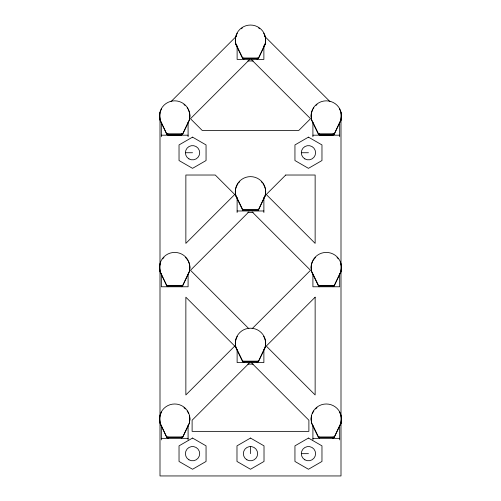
<?xml version="1.0" encoding="UTF-8"?>
<svg xmlns="http://www.w3.org/2000/svg" width="501" height="501" viewBox="0 0 501 501"><rect width="100%" height="100%" fill="white"/><g stroke="black" fill="none" stroke-linecap="round" stroke-linejoin="round"><path stroke-width="0.75" d="M189.359 120.315L189.885 115.781A15.174 14.942 0 0 0 174.711 100.839A15.174 14.942 0 0 0 159.537 115.781L160.063 119.695L166.902 134.412L182.521 134.412L189.359 120.315L189.885 116.401A15.174 14.942 0 0 0 188.232 109.613M189.359 271.893L189.885 267.359A15.174 14.942 0 0 0 174.711 252.416A15.174 14.942 0 0 0 159.537 267.359L160.063 271.273L166.902 285.99L182.521 285.99L189.359 271.893L189.885 267.979A15.174 14.942 0 0 0 188.232 261.19M189.359 423.464L189.885 418.93A15.174 14.942 0 0 0 174.711 403.988A15.174 14.942 0 0 0 159.537 418.93L160.063 422.85L166.902 437.567L182.521 437.567L189.359 423.464L189.885 419.55A15.174 14.942 0 0 0 189.365 415.686M265.148 44.526L265.674 39.992A15.174 14.942 0 0 0 250.5 25.05A15.174 14.942 0 0 0 235.326 39.992L235.852 44.526L242.691 58.623L258.309 58.623L265.148 44.526L265.674 40.612A15.174 14.942 0 0 0 263.639 33.141M265.148 196.104L265.674 191.57A15.174 14.942 0 0 0 250.5 176.628A15.174 14.942 0 0 0 235.326 191.57L235.852 196.104L242.691 210.201L258.309 210.201L265.148 196.104L265.674 192.19A15.174 14.942 0 0 0 265.342 189.077M265.148 347.681L265.674 343.147A15.174 14.942 0 0 0 250.5 328.205A15.174 14.942 0 0 0 235.326 343.147L235.852 347.681L242.691 361.778L258.309 361.778L265.148 347.681L265.674 343.761A15.174 14.942 0 0 0 263.639 336.29M340.937 120.315L341.463 115.781A15.174 14.942 0 0 0 326.289 100.839A15.174 14.942 0 0 0 311.115 115.781L311.641 120.315L318.479 134.412L334.098 134.412L340.937 120.315L341.463 116.401M340.937 271.893L341.463 267.359A15.174 14.942 0 0 0 326.289 252.416A15.174 14.942 0 0 0 311.115 267.359L311.641 271.893L318.479 285.99L334.098 285.99L340.937 271.893L341.463 267.979M340.937 423.464L341.463 418.93A15.174 14.942 0 0 0 326.289 403.988A15.174 14.942 0 0 0 311.115 418.93L311.641 423.464L318.479 437.567L334.098 437.567L340.937 423.464L341.463 419.55M167.372 133.861L168.023 135.214L181.4 135.214L182.057 133.861M182.521 134.412L189.359 119.695M257.846 58.072L257.188 59.425L257.188 58.147M258.309 58.623L265.148 43.906M182.521 285.99L189.359 271.273M258.309 210.201L265.148 195.484M182.057 437.01L181.4 438.362L181.4 437.085M182.521 437.567L189.359 422.85M318.943 133.861L319.6 135.214L332.977 135.214L333.628 133.861M334.098 134.412L340.937 119.695M257.846 361.221L257.188 362.574L257.188 361.296M258.309 361.778L265.148 347.061M334.098 285.99L340.937 271.273M333.628 437.01L332.977 438.362L332.977 437.085M334.098 437.567L340.937 422.85M171.06 101.559L236.297 36.322M249.398 59.782L190.474 118.712L202.21 130.448L298.79 130.448L310.526 118.712L251.602 59.782M248.847 211.91L190.474 270.283L248.847 328.662M252.153 328.662L310.526 270.283L252.153 211.91M249.398 362.937L192.115 420.226L192.115 431.367L308.885 431.367L308.885 420.226L251.602 362.937M235.852 43.906L242.691 58.003L258.309 58.003M247.826 60.959L253.174 60.959M166.902 133.792L182.521 133.792M311.641 119.695L318.479 133.792L334.098 133.792M161.335 135.195L188.088 135.195M312.912 135.195L339.665 135.195M185.414 152.736L192.547 152.736M301.32 152.736L308.453 152.736M235.852 195.484L242.691 209.581L258.309 209.581M237.123 210.984L263.877 210.984M247.826 212.53L253.174 212.53M166.902 285.37L182.521 285.37M311.641 271.273L318.479 285.37L334.098 285.37M235.852 347.061L242.691 361.158L258.309 361.158M247.826 364.108L253.174 364.108M166.902 436.947L182.521 436.947M311.641 422.85L318.479 436.947L334.098 436.947M161.335 438.35L188.088 438.35M312.912 438.35L339.665 438.35M301.32 453.662L308.453 453.662M264.703 36.322L329.94 101.559M243.154 58.072L243.812 59.425L243.812 58.147M318.943 437.01L319.6 438.362L319.6 437.085M166.902 134.412L160.063 120.315L159.537 116.401M243.154 361.221L243.812 362.574L243.812 361.296M166.902 285.99L160.063 271.893L159.537 267.979M167.372 437.01L168.023 438.362L168.023 437.085M166.902 437.567L160.063 423.464L159.537 419.55M311.641 120.315L311.115 116.401A15.174 14.942 0 0 1 312.768 109.613M311.641 271.893L311.115 267.979A15.174 14.942 0 0 1 312.768 261.19M311.641 423.464L311.115 419.55A15.174 14.942 0 0 1 311.635 415.686M235.852 44.526L235.326 40.612A15.174 14.942 0 0 1 237.361 33.141M235.852 196.104L235.326 192.19A15.174 14.942 0 0 1 235.658 189.077M235.852 347.681L235.326 343.761A15.174 14.942 0 0 1 237.361 336.29M340.999 112.612L340.999 475.95L160.001 475.95L160.001 112.612M339.665 122.25L339.665 136.742M339.665 273.828L339.665 286.772L312.912 286.772L312.912 274.592M339.665 425.405L339.665 439.897M332.977 133.936L332.977 135.214M332.977 285.507L332.977 286.785M319.6 133.936L319.6 135.214M319.6 285.507L319.6 286.785M318.479 133.792L318.479 134.412M318.479 285.37L318.479 285.99M318.479 436.947L318.479 437.567M312.912 122.25L312.912 136.742M312.912 425.405L312.912 439.897M263.877 45.704L263.877 59.406L237.123 59.406L237.123 45.704M263.877 197.281L263.877 212.53M263.877 349.617L263.877 362.561L237.123 362.561L237.123 349.617M250.5 446.529L250.5 453.662M242.691 58.003L242.691 58.623M242.691 209.581L242.691 210.201M242.691 361.158L242.691 361.778M237.123 197.281L237.123 212.53M188.088 122.25L188.088 136.742M188.088 274.592L188.088 286.772L161.335 286.772L161.335 273.828M188.088 425.405L188.088 439.897M181.4 133.936L181.4 135.214M181.4 285.507L181.4 286.785M168.023 133.936L168.023 135.214M168.023 285.507L168.023 286.785M161.335 122.25L161.335 136.742M161.335 425.405L161.335 439.897M159.562 115.625A15.174 14.942 0 0 1 160.057 112.531M160.282 111.786A15.174 14.942 0 0 1 161.572 108.93M183.948 104.546A15.174 14.942 0 0 1 184.963 105.385M187.142 107.834A15.174 14.942 0 0 1 187.85 108.93M313.15 260.507A15.174 14.942 0 0 1 315.561 257.408M337.016 257.408A15.174 14.942 0 0 1 338.325 258.879M340.455 262.624A15.174 14.942 0 0 1 341.438 267.196M241.263 28.757A15.174 14.942 0 0 1 242.352 28.006M258.648 28.006A15.174 14.942 0 0 1 259.737 28.757M159.562 418.773A15.174 14.942 0 0 1 160.057 415.686M160.282 414.941A15.174 14.942 0 0 1 161.572 412.079M183.948 407.695A15.174 14.942 0 0 1 185.439 408.985M187.142 410.983A15.174 14.942 0 0 1 188.57 413.475M312.43 413.475A15.174 14.942 0 0 1 313.858 410.983M315.561 408.985A15.174 14.942 0 0 1 317.052 407.695M339.428 412.079A15.174 14.942 0 0 1 340.718 414.941M340.943 415.686A15.174 14.942 0 0 1 341.438 418.773M313.15 108.93A15.174 14.942 0 0 1 313.858 107.834M316.037 105.385A15.174 14.942 0 0 1 317.052 104.546M339.428 108.93A15.174 14.942 0 0 1 340.718 111.786M340.943 112.531A15.174 14.942 0 0 1 341.438 115.625M159.562 267.196A15.174 14.942 0 0 1 160.545 262.624M162.675 258.879A15.174 14.942 0 0 1 163.984 257.408M185.439 257.408A15.174 14.942 0 0 1 187.85 260.507M235.846 188.32A15.174 14.942 0 0 1 238.069 183.623M238.877 182.583A15.174 14.942 0 0 1 239.772 181.625M261.228 181.625A15.174 14.942 0 0 1 262.123 182.583M262.931 183.623A15.174 14.942 0 0 1 265.154 188.32M234.737 194.494L185.858 243.38L185.858 175.024L215.267 175.024L234.737 194.494M285.733 175.024L266.263 194.494L315.142 243.38L315.142 175.024L285.733 175.024M234.737 346.072L185.858 394.957L185.858 297.193L234.737 346.072M315.142 297.193L266.263 346.072L315.142 394.957L315.142 297.193M192.547 137.13L179.032 144.933L179.032 160.539L192.547 168.342L206.055 160.539L206.055 144.933L192.547 137.13M308.453 137.13L294.945 144.933L294.945 160.539L308.453 168.342L321.968 160.539L321.968 144.933L308.453 137.13M192.547 438.056L179.032 445.859L179.032 461.459L192.547 469.262L206.055 461.459L206.055 445.859L192.547 438.056M250.5 438.056L236.986 445.859L236.986 461.459L250.5 469.262L264.014 461.459L264.014 445.859L250.5 438.056M308.453 438.056L294.945 445.859L294.945 461.459L308.453 469.262L321.968 461.459L321.968 445.859L308.453 438.056M188.977 158.911A7.133 7.133 0 0 0 199.68 152.736A7.133 7.133 0 0 0 188.977 146.561A7.133 7.133 0 0 0 188.977 158.911M304.89 158.911A7.133 7.133 0 0 0 315.586 152.736A7.133 7.133 0 0 0 304.89 146.561A7.133 7.133 0 0 0 304.89 158.911M188.977 459.837A7.133 7.133 0 0 0 199.68 453.662A7.133 7.133 0 0 0 188.977 447.481A7.133 7.133 0 0 0 188.977 459.837M304.89 459.837A7.133 7.133 0 0 0 315.586 453.662A7.133 7.133 0 0 0 304.89 447.481A7.133 7.133 0 0 0 304.89 459.837M246.93 459.837A7.133 7.133 0 0 0 257.633 453.662A7.133 7.133 0 0 0 246.93 447.481A7.133 7.133 0 0 0 246.93 459.837"/></g></svg>
